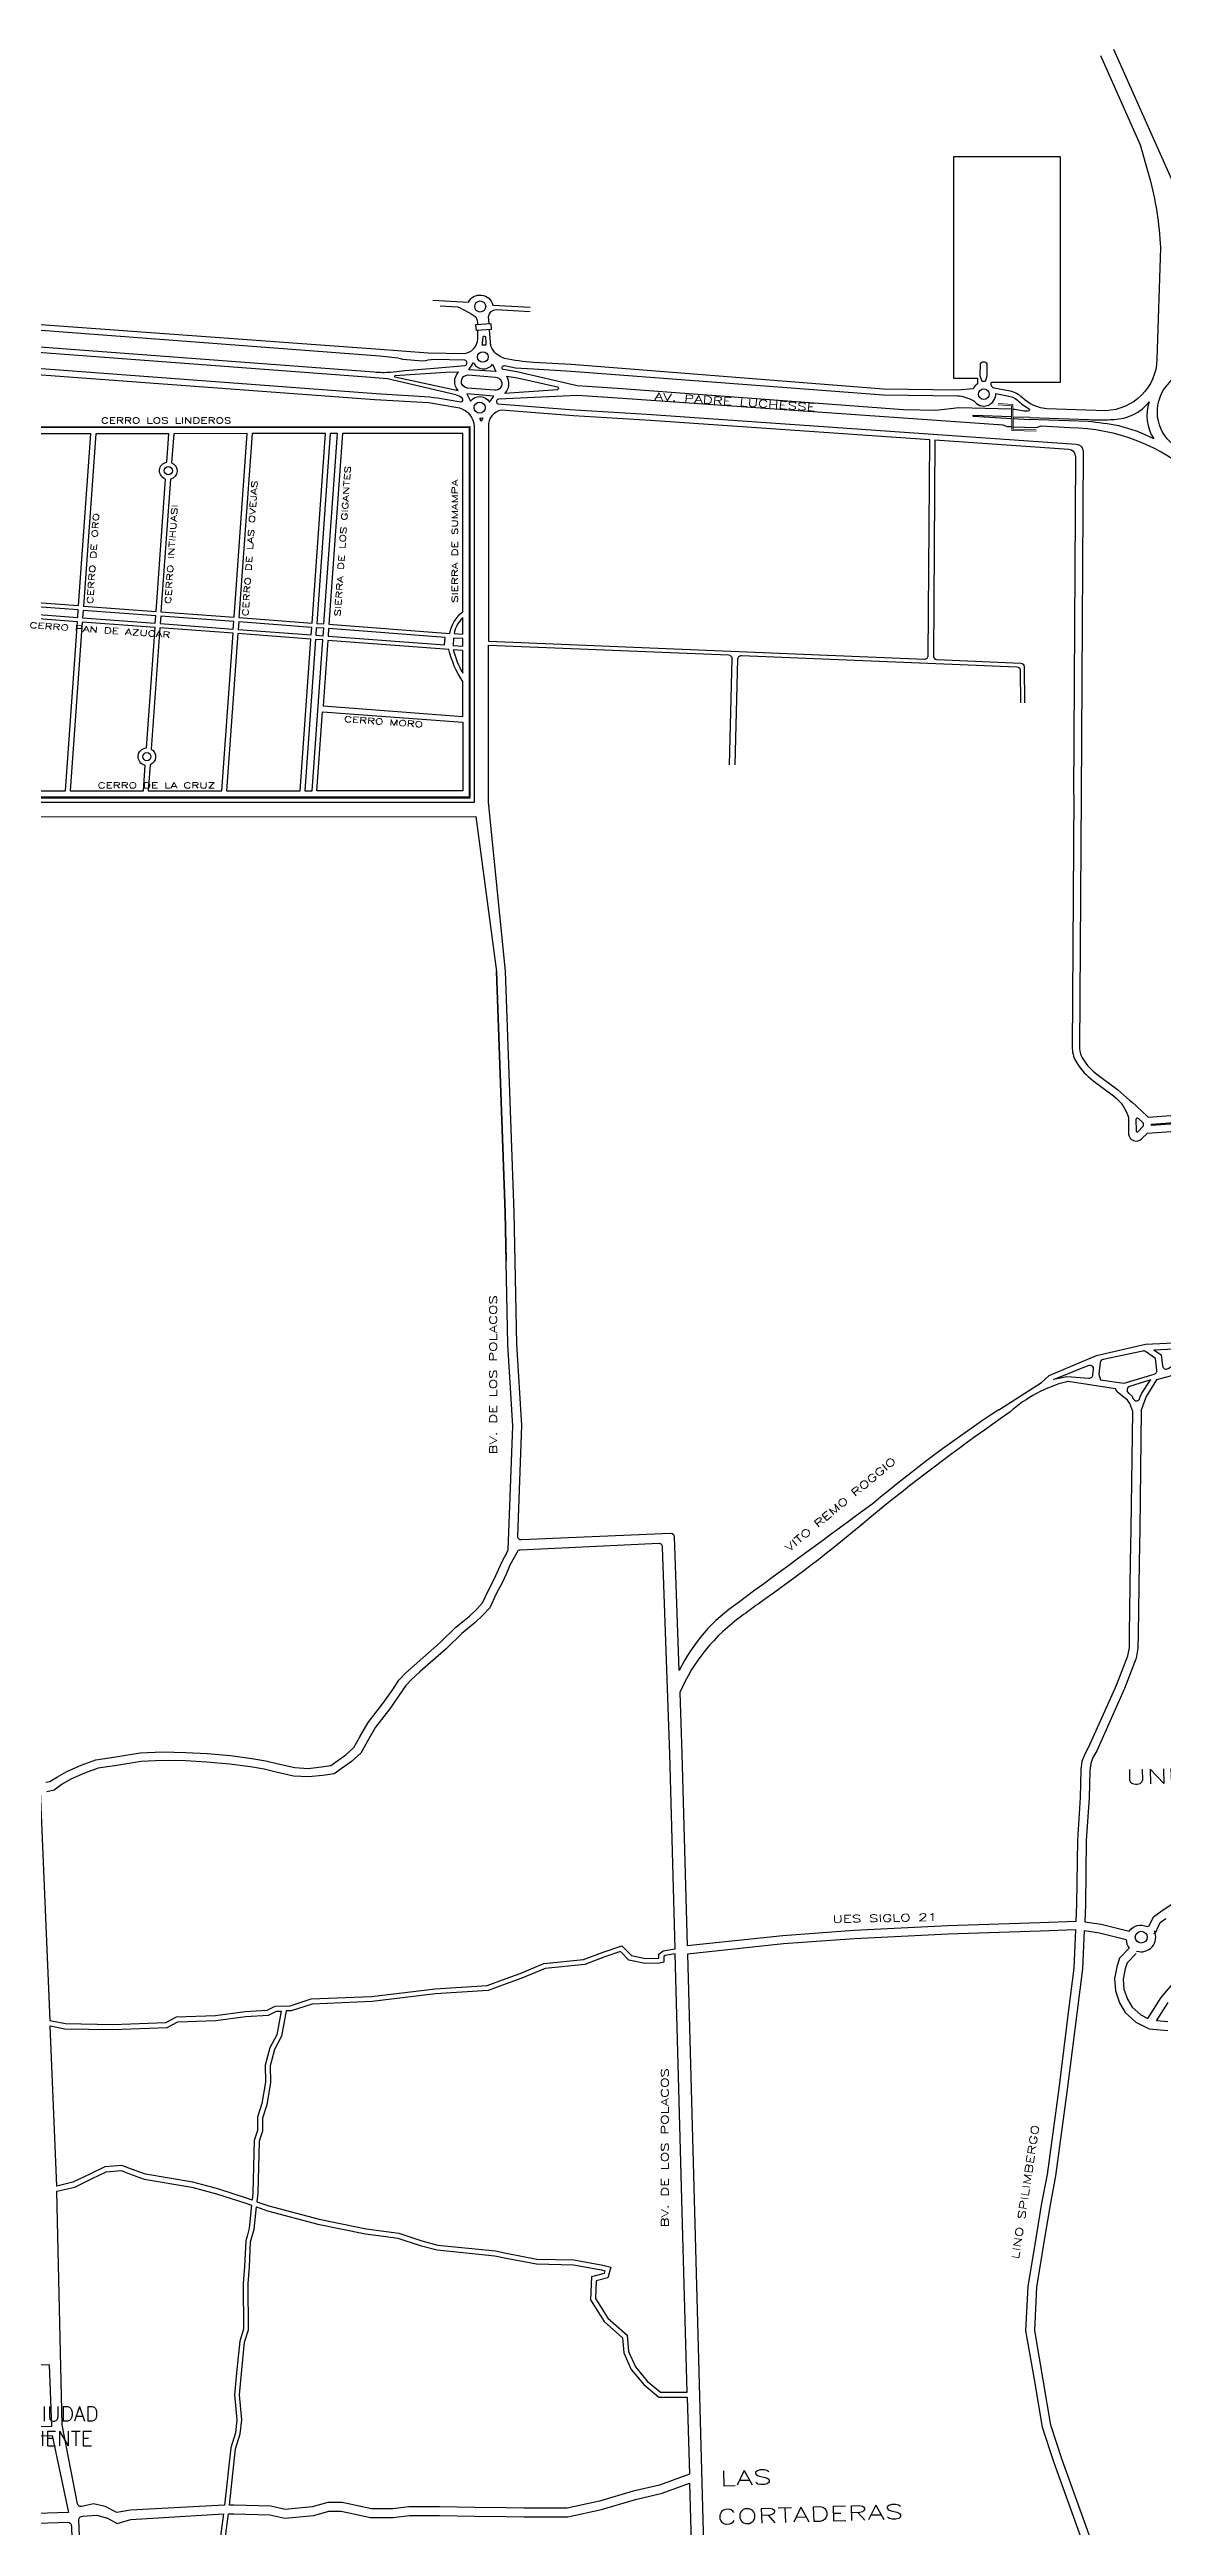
# Model space of a CAD drawing. Header units: millimetres. Extents: x 4375152 to 4409667, y 6523746 to 6549185.
# Drawn here: x 4381771 to 4383284, y 6533871 to 6537238 of the extents above; entities that cross this region are included whole.
import ezdxf

# ---------------------------------------------------------------- set-up
doc = ezdxf.new("R2010")
doc.units = ezdxf.units.MM
doc.linetypes.add('CONTINUA', pattern=[0])
for name, color, linetype in [('LINEA CALLE', 252, 'Continuous'), ('NOMBRE BARRIO', 8, 'Continuous'), ('NOMBRE CALLE', 252, 'Continuous')]:
    doc.layers.add(name, color=color, linetype=linetype)
doc.layers.add('URBANO', color=251, linetype='CONTINUA', lineweight=9)
doc.styles.add('ROMANS', font='romans')
doc.styles.add('S1', font='ROMANS')

msp = doc.modelspace()

# ---------------------------------------------------------------- linework, layer by layer
at = {"layer": 'LINEA CALLE', "transparency": 33554687}
for points in [[(4383199.3, 6537230.2), (4383253.4, 6537108.8), (4383265.5, 6537065.5, -0.057754), (4383280.7, 6536968.8), (4383276.1, 6536817.2, -0.396032), (4383206.5, 6536747.4), (4383126.5, 6536750.1), (4383117.7, 6536751.3, -0.133772), (4383091.2, 6536766.9, 0.129225), (4383074.2, 6536774.5), (4383054.8, 6536778.2, -0.47752), (4383051.4, 6536786.2), (4383145.2, 6536786.2), (4383145.2, 6537092.4), (4382999.5, 6537092.4), (4382999.5, 6536791.7), (4383032.2, 6536791.7), (4383032.2, 6536783.7, 0.14407), (4383026.1, 6536776.9), (4383004.9, 6536775.4), (4382904.3, 6536776.7), (4382479.9, 6536810.2), (4382428.6, 6536813, -0.037011), (4382389.4, 6536818.4, -0.221084), (4382370.7, 6536835.3), (4382369, 6536857.8)], [(4381199.2, 6537075.6), (4381200.4, 6537052.3), (4381204, 6537043.3, -0.379566), (4381203.7, 6537007.9), (4381201.3, 6537004.9), (4381193.6, 6536984.7), (4381189.1, 6536925.8, 0.280323), (4381212.4, 6536906.1), (4381222, 6536905.1), (4381347.4, 6536894.5), (4382214.2, 6536831.3), (4382285.5, 6536825.9), (4382334.9, 6536825.1, 0.34775), (4382353.3, 6536845), (4382352.9, 6536856.7)], [(4382292, 6536897.8), (4382340.2, 6536894.9, -0.698715), (4382373.3, 6536891), (4382424.1, 6536887.9)], [(4382301.8, 6536889.9), (4382325.9, 6536888.5, -0.040116), (4382349.7, 6536875.2, -0.191713), (4382352.5, 6536867.1), (4382352.6, 6536864.7)], [(4382368.4, 6536865.8), (4382367.7, 6536875.5, -0.340009), (4382378, 6536885.1), (4382424.1, 6536882.2)], [(4381233.8, 6536835.3), (4382213.3, 6536762.6), (4382286.2, 6536758.3, -0.01023), (4382328.4, 6536751.3, -0.306193), (4382348.1, 6536726.1), (4382348.1, 6536215), (4381739, 6536215)], [(4382360.3, 6536847.7, -0.669126), (4382363.7, 6536847.6), (4382364, 6536840.4, 0.041616), (4382364.1, 6536836.3, 0.052965), (4382358.8, 6536836.4, 0.052764), (4382359.6, 6536839.3), (4382360.3, 6536847.7)], [(4382377.2, 6536792.9, -1.035822), (4382375.7, 6536775.2), (4382338.5, 6536778.2, -0.96055), (4382340, 6536795.9), (4382377.2, 6536792.9)], [(4382347, 6536812.8, 0.569896), (4382372.9, 6536810.4), (4382377.6, 6536800.8), (4382341, 6536803.1), (4382347, 6536812.8)], [(4383078.5, 6536749.3), (4383006.9, 6536751.1), (4382975.5, 6536747.8), (4382931.4, 6536748.5), (4382549.1, 6536777.1), (4382488.1, 6536781.1), (4382405.9, 6536800), (4382387.6, 6536803.2, -0.792443), (4382389.4, 6536808.6), (4382404.5, 6536805.8), (4382428.6, 6536804.1), (4382479.8, 6536801.3), (4382904.3, 6536769.1), (4383004.9, 6536767.8, -0.100576), (4383027.2, 6536761, 0.763422), (4383057, 6536770.7), (4383073, 6536767.7, -0.126525), (4383086.5, 6536761.7, 0.075409), (4383102.2, 6536750, -0.6925), (4383100.7, 6536746.7), (4383095.2, 6536746.8), (4383083.1, 6536749.1), (4383080.2, 6536749.2)], [(4383036.4, 6536811.2, -0.679422), (4383044.7, 6536811.1), (4383045, 6536794.5), (4383042.4, 6536787, 0.077427), (4383038.7, 6536787.1), (4383036, 6536794.7), (4383036.4, 6536811.2)], [(4383078.8, 6536725.3), (4383072.8, 6536725.5), (4383067.2, 6536727.7), (4382549.5, 6536763.9), (4382488.5, 6536767.9), (4382381, 6536763.2, 0.642447), (4382380.4, 6536756.7), (4382478.2, 6536748.9), (4382582.9, 6536742.8), (4383166.4, 6536702.1, -0.395696), (4383175.7, 6536692.1), (4383172.9, 6536225.3)], [(4382357.8, 6536732.6, 0.080597), (4382355.6, 6536737.2, 0.069579), (4382360.1, 6536737.5, 0.097175), (4382357.8, 6536732.6)], [(4383078.6, 6536738.9), (4383026.1, 6536740.8, 0.816667), (4383026.1, 6536740), (4383078.7, 6536736.7)], [(4383080.6, 6536725.3), (4383112.2, 6536724.4), (4383118.9, 6536726.7), (4383157.8, 6536724.5, -0.18349), (4383329.5, 6536656.9), (4383436.9, 6536559.3, -0.126384), (4383497.9, 6536482.7, 0.001383), (4383505.5, 6536465.8)], [(4383162.9, 6536225.3), (4383165.7, 6536684.5, 0.395696), (4383156.4, 6536694.5), (4382974.3, 6536707.2), (4382972.2, 6536414.1, 0.404339), (4382977, 6536409), (4383090.9, 6536404.4, -0.400319), (4383095.7, 6536399.4), (4383096.1, 6536350.3)], [(4382367.4, 6536215.2), (4382367.4, 6536428.7), (4382693.7, 6536415.3, -0.409752), (4382698.5, 6536410.2), (4382694.8, 6536266)], [(4382702.7, 6536266), (4382706.4, 6536409.7, -0.418689), (4382711.6, 6536414.6), (4383085.6, 6536399.2, -0.400319), (4383090.4, 6536394.3), (4383090.7, 6536350.3)], [(4383061.1, 6535389.4, 0.02898), (4382890.8, 6535262.3, 0.000335), (4382706.8, 6535127, 0.129176), (4382626.6, 6535035), (4382620.3, 6535216.4, 0.416973), (4382615.1, 6535221.2), (4382412.5, 6535212.4, -0.43797), (4382407.3, 6535217.5), (4382412.8, 6535368), (4382406.2, 6535478.7), (4382402.4, 6535658), (4382394.9, 6535871.5), (4382390.6, 6535985.6), (4382367.4, 6536215.2)], [(4383162.9, 6536225.3), (4383160.9, 6535880.3, 0.129265), (4383167, 6535860.9, 0.091125), (4383189, 6535837.1), (4383217.1, 6535816, -0.159816), (4383237.3, 6535786.4), (4383237.5, 6535764.1, 0.646695), (4383255.2, 6535757.8), (4383263.4, 6535765.2), (4383533.6, 6535784.8)], [(4383172.9, 6536225.3), (4383170.9, 6535880.5, 0.12706), (4383175.4, 6535866.3, 0.091125), (4383195, 6535845.1), (4383222.6, 6535824.5, 0.003958), (4383254.8, 6535796.3), (4383264.1, 6535787.3), (4383522.2, 6535806)], [(4383528.4, 6535794.4), (4383268.6, 6535775.6, 0.031817), (4383268.5, 6535777.6), (4383527.4, 6535796.4)]]:
    msp.add_lwpolyline(points, format="xyb", dxfattribs=at)
at = {"layer": 'LINEA CALLE', "transparency": 33554687, "flags": 128}
msp.add_lwpolyline([(4383551.3, 6536489.5), (4383217.6, 6537238.3)], dxfattribs=at)
at = {"layer": 'LINEA CALLE', "transparency": 33554687}
for points in [[(4381178.2, 6536683.6), (4381593, 6536652.1), (4381602.6, 6536791.1), (4381706, 6536784.2), (4381705.9, 6536725.6), (4382342.3, 6536726.1), (4382342.3, 6536220.8), (4381738.9, 6536220.8), (4379766.1, 6536197), (4379755.6, 6536921.1), (4379755.4, 6536930.7), (4379943.2, 6536915.8), (4379943.5, 6536925.3), (4379930.7, 6536930.3), (4379891.6, 6536932.8), (4379882.6, 6536937.8), (4379600.7, 6536959.2), (4379579.7, 6536960.5), (4379577.4, 6536935.6)], [(4381178.1, 6536682.5), (4381594, 6536650.9), (4381603.6, 6536789.9), (4381704.9, 6536783.2), (4381704.7, 6536724.5), (4382341.2, 6536725), (4382341.2, 6536221.9), (4381738.9, 6536221.9), (4379904.9, 6536199.8), (4379766, 6536283.1), (4379756.6, 6536929.5), (4379943.2, 6536914.7), (4379956.1, 6536913.7), (4379956.5, 6536920.2), (4379943.4, 6536921.8), (4379943.2, 6536914.7)], [(4383103.4, 6536738), (4383080.4, 6536738.8)], [(4383080.4, 6536736.6), (4383102.5, 6536735.2)], [(4382020.8, 6536450.5), (4382021.5, 6536460.7), (4381922.1, 6536468.1), (4381921.4, 6536457.9), (4382020.8, 6536450.5)], [(4382134.4, 6536230.5), (4382142.1, 6536338.1), (4382332.6, 6536323.9), (4382332.6, 6536230.5), (4382134.4, 6536230.5)], [(4381746.8, 6536195.1), (4382350.6, 6536195.7), (4382378.3, 6535985.1), (4382382.5, 6535871.1), (4382390.1, 6535657.6), (4382391.5, 6535592.3)], [(4381998.2, 6533769.6), (4382014.1, 6533888.7), (4382021.6, 6533888.8), (4382070.4, 6533887.2), (4382090.7, 6533882.8), (4382130, 6533886.4), (4382150.7, 6533892.2), (4382167.4, 6533892.2), (4382207.4, 6533883.7), (4382238.1, 6533883.7), (4382260.2, 6533886.3), (4382301.1, 6533886.3), (4382348.5, 6533885.4), (4382391.5, 6533884.9), (4382415.7, 6533884.6), (4382475.6, 6533884.6), (4382521.4, 6533894.3), (4382567.4, 6533907.9), (4382603.5, 6533916.5), (4382641, 6533930.2), (4382649.4, 6533623.7)]]:
    msp.add_lwpolyline(points, dxfattribs=at)
for points in [[(4381369.6, 6536863.2), (4382212.4, 6536800, 0.03497), (4382234.3, 6536799.8), (4382254.5, 6536801.8), (4382293.9, 6536805.4), (4382335.9, 6536808.8, 0.753548), (4382335.5, 6536815.9), (4382293.4, 6536817, -0.014216), (4382277.9, 6536814.9), (4382251.3, 6536816.8, 0.0359), (4382244.4, 6536818.9), (4382220, 6536821.3), (4381346.9, 6536887.7), (4381221.5, 6536898.3), (4381200.2, 6536900, 0.456594), (4381200.1, 6536894.6), (4381235.1, 6536886.6), (4381287.9, 6536872.5, 0.013052), (4381307.2, 6536868.3)], [(4381401.5, 6536831.5), (4382214.8, 6536770.6), (4382287.7, 6536766.3, -0.01023), (4382329.9, 6536759.2, 0.648856), (4382332, 6536764.6, 0.053009), (4382323.4, 6536769.1), (4382230.4, 6536790.5), (4382201.7, 6536793.1), (4381368.8, 6536855.7), (4381307.8, 6536859.7), (4381199.6, 6536851.9, 0.642447), (4381199, 6536845.5), (4381296.8, 6536837.7)], [(4382326.9, 6536799.8), (4382309.8, 6536799.4), (4382240.5, 6536794.9, 0.773065), (4382240.4, 6536793.5), (4382326.3, 6536775, -0.400644)], [(4382392.4, 6536794.2), (4382407.1, 6536792.2), (4382461.3, 6536779.8, -0.621854), (4382461.6, 6536775.9), (4382390, 6536770.9, 0.348136)], [(4382368.8, 6536758.9), (4382374.7, 6536767.1), (4382338.2, 6536770.5), (4382343.3, 6536760.5, -0.547305)], [(4382367.4, 6536434), (4382960, 6536409.7, 0.424157), (4382965.2, 6536414.7), (4382967.3, 6536707.7), (4382587.9, 6536734.1), (4382483.1, 6536740.3), (4382385.3, 6536748.1, 0.387101), (4382367.4, 6536726)], [(4381722.4, 6536653.2), (4381710.7, 6536489.9), (4381810.5, 6536482.4), (4381827.2, 6536716), (4381726.8, 6536715.9), (4381724, 6536676, -0.762054)], [(4381930.4, 6536677.5), (4381933.2, 6536716.1), (4381833.8, 6536716), (4381817.1, 6536481.9), (4381915.9, 6536474.5), (4381928.8, 6536654.5, -0.781434)], [(4381935.4, 6536654.3), (4381922.5, 6536474), (4382021.9, 6536466.6), (4382039.8, 6536716.2), (4381939.8, 6536716.1), (4381937, 6536676.7, -0.720274)], [(4382169.2, 6536716.3), (4382150.6, 6536457), (4382314.9, 6536444.7, -0.179271), (4382332.6, 6536474.1), (4382332.6, 6536716.4)], [(4381694.6, 6536265.3), (4381692.1, 6536229.9), (4381738.9, 6536230.5), (4381792.5, 6536230.5), (4381808.9, 6536460.6), (4381709.1, 6536468.1), (4381696.2, 6536286.9, -0.650849)], [(4381902.6, 6536288.9), (4381914.4, 6536452.8), (4381815.5, 6536460.1), (4381799.1, 6536230.5), (4381898.5, 6536230.5), (4381901, 6536265.5, -0.884492)], [(4381907.7, 6536266.1), (4381905.1, 6536230.5), (4382005, 6536230.5), (4382020.4, 6536444.8), (4381921, 6536452.3), (4381909.2, 6536287.4, -0.626357)], [(4382332.6, 6536466.3, 0.146391), (4382320.8, 6536444.3), (4382332.6, 6536443.4)], [(4382142.7, 6536346.1), (4382332.6, 6536331.9), (4382332.6, 6536379.4, -0.091394), (4382313.7, 6536422.9), (4382149.1, 6536435.2)], [(4382332.6, 6536421.5), (4382319.8, 6536422.5, 0.068175), (4382332.6, 6536390.6)], [(4383247.5, 6535783.7), (4383247.8, 6535768.5, 0.617013), (4383250.1, 6535767.3), (4383256.9, 6535774.4, 0.339635), (4383257.5, 6535779.2), (4383250.9, 6535785.1, 0.641812)]]:
    msp.add_lwpolyline(points, format="xyb", close=True, dxfattribs=at)
for points in [[(4382370.6, 6536865.9), (4382371.4, 6536857.9), (4382351.2, 6536856.6), (4382350.5, 6536864.6)], [(4382046.4, 6536716.2), (4382028.5, 6536466.1), (4382127.8, 6536458.7), (4382146.2, 6536716.2)], [(4382152.5, 6536716.3), (4382134.1, 6536458.2), (4382144, 6536457.5), (4382162.5, 6536716.3)], [(4381709.5, 6536473.8), (4381809.4, 6536466.3), (4381810.1, 6536476.5), (4381710.2, 6536484)], [(4381914.8, 6536458.4), (4381915.5, 6536468.6), (4381816.7, 6536476), (4381816, 6536465.8)], [(4382126.6, 6536442.6), (4382127.4, 6536452.8), (4382028.1, 6536460.2), (4382027.4, 6536450)], [(4382132.9, 6536442.1), (4382142.9, 6536441.4), (4382143.6, 6536451.6), (4382133.6, 6536452.3)], [(4382149.5, 6536440.9), (4382307.9, 6536429), (4382308.5, 6536439.3), (4382150.2, 6536451.1)], [(4382111.5, 6536230.5), (4382126.2, 6536436.9), (4382027, 6536444.3), (4382011.7, 6536230.5)], [(4382127.8, 6536230.5), (4382142.5, 6536435.7), (4382132.5, 6536436.5), (4382117.8, 6536230.5)], [(4382332.6, 6536437.5), (4382320.2, 6536438.4), (4382319.6, 6536428.2), (4382332.6, 6536427.2)]]:
    msp.add_lwpolyline(points, close=True, dxfattribs=at)
at = {"layer": 'LINEA CALLE', "transparency": 33554687, "flags": 128}
for points in [[(4383405.4, 6536638.2, -0.158129), (4383378.7, 6536639.5), (4383298.2, 6536701.2, -0.4114), (4383288.5, 6536780.4), (4383306.8, 6536802.2, -0.08095), (4383317.5, 6536813.8)], [(4383103.4, 6536738), (4383183.4, 6536735.3, 0.027923), (4383217.4, 6536735.6, 0.222814), (4383265.7, 6536759.5, 0.23263), (4383271.7, 6536709.1, 0.063539), (4383224.1, 6536726.6, 0.028881), (4383182.5, 6536732.5), (4383102.5, 6536735.2)]]:
    msp.add_lwpolyline(points, format="xyb", dxfattribs=at)
at = {"layer": 'LINEA CALLE', "linetype": 'ByBlock', "transparency": 33554687}
for points in [[(4381766, 6534883.1), (4381771.3, 6534883.9), (4381781.9, 6534890.2), (4381794.5, 6534897.6), (4381814, 6534906.3), (4381834, 6534913.7), (4381861, 6534917.6), (4381894.4, 6534922.8), (4381924.4, 6534924.5), (4381956.1, 6534923.6), (4381985.2, 6534921.9), (4382016.9, 6534919.3), (4382046, 6534915.4), (4382065.2, 6534912.1), (4382081.8, 6534908.2), (4382104.2, 6534902.9), (4382122.7, 6534901.9), (4382140.8, 6534903.8), (4382153.4, 6534905.8), (4382173.9, 6534920.4), (4382184.6, 6534930.1), (4382192.9, 6534944.7), (4382204.1, 6534964.2), (4382224, 6534989.9), (4382236.7, 6535007.9), (4382245.9, 6535021.7), (4382254.7, 6535031.3), (4382266.6, 6535041.7), (4382302, 6535073.2), (4382323.4, 6535094), (4382341.8, 6535108.7), (4382351.7, 6535118.5), (4382359.5, 6535126.7), (4382367.4, 6535144.2), (4382375.5, 6535159.3), (4382386.3, 6535183.1), (4382393.6, 6535196.9, 0.112973), (4382394.2, 6535199), (4382400.5, 6535367.2), (4382393.9, 6535478.2), (4382390.1, 6535657.6), (4382382.5, 6535871.1), (4382378.3, 6535985.1), (4382378.3, 6535985.1)], [(4383182.8, 6535449.6, -0.569551), (4383189.6, 6535444.3), (4383188.7, 6535437.2), (4383188.7, 6535437.2, -0.457272), (4383183.2, 6535431.8), (4383166.4, 6535433.4), (4383153.6, 6535434.1), (4383135.6, 6535430.7), (4383135.6, 6535430.7), (4383182.8, 6535449.6)], [(4383202.9, 6535457.8, 0.320417), (4383199, 6535453.5), (4383197.1, 6535437.9), (4383199.4, 6535429.9), (4383221.1, 6535427), (4383231.6, 6535425.6), (4383272.5, 6535437.7, 0.363561), (4383276, 6535443), (4383274.2, 6535459.2), (4383260.6, 6535468.5, 0.204981), (4383256.7, 6535469.2), (4383202.9, 6535457.8)], [(4383271.8, 6535470.8), (4383282, 6535463.8), (4383283.7, 6535449, 0.543366), (4383291.2, 6535445.3), (4383318.7, 6535461.5)], [(4383707.5, 6535460.4), (4383322.7, 6535450.7, 0.124469), (4383320.4, 6535450.1), (4383294.1, 6535434.9), (4383275.4, 6535429.9)], [(4383240.9, 6535227.5), (4383243.5, 6535386.8), (4383239.1, 6535397.8), (4383236.1, 6535402.5), (4383222.1, 6535413.5), (4383219.9, 6535417.9), (4383155.6, 6535427.6, 0.101523), (4383153.6, 6535427.5, 0.118145), (4383076.1, 6535386.2, 0.018184), (4382895.8, 6535250.6, -0.02383), (4382733.9, 6535125.3, 0.000092), (4382711.6, 6535108.9, 0.134246), (4382627.6, 6535005.2), (4382630.4, 6534921.7), (4382637.6, 6534661.3), (4382767.5, 6534674.9), (4382864.5, 6534682.1), (4382991.9, 6534688.2), (4383117.1, 6534692.2), (4383166.3, 6534694.1), (4383167.3, 6534717.1), (4383168.4, 6534804.1), (4383172.3, 6534862.3), (4383173.2, 6534900.1), (4383174.6, 6534911.5), (4383178.4, 6534921.6), (4383183.7, 6534931.1), (4383221.3, 6535015), (4383236.6, 6535054.7), (4383238.6, 6535066.3), (4383239, 6535085.1), (4383240.3, 6535181.8), (4383240.9, 6535227.5)], [(4383243.6, 6535404.4, 0.703549), (4383253, 6535405.4), (4383253.3, 6535407), (4383255.5, 6535411.7), (4383266.9, 6535429.1), (4383267.7, 6535430.1), (4383238.9, 6535420.9, 0.612947), (4383237.4, 6535412.1), (4383238.5, 6535411.3), (4383242.4, 6535408), (4383243.5, 6535404.5), (4383243.6, 6535404.4)], [(4382613.9, 6534921.1), (4382604.2, 6535202.8, 0.418067), (4382599, 6535207.6), (4382410.6, 6535198.7, 0.264966), (4382406.4, 6535196), (4382396.8, 6535178), (4382391.5, 6535166.1)], [(4383252.6, 6535227.3), (4383252, 6535181.7), (4383250.7, 6535084.9), (4383250.3, 6535065.2), (4383247.9, 6535051.5), (4383232.1, 6535010.5), (4383194.2, 6534925.9), (4383189.1, 6534916.6), (4383186.1, 6534908.7), (4383184.9, 6534899.2), (4383184, 6534861.7), (4383180.1, 6534803.7), (4383179, 6534716.7), (4383178, 6534693.4), (4383200.2, 6534689.9), (4383238.1, 6534680.5, -0.366629), (4383262.8, 6534686.8), (4383265.4, 6534687.7), (4383271.2, 6534700.1), (4383281.5, 6534707.5), (4383299.3, 6534719.5)], [(4383124.2, 6534266), (4383131.2, 6534308.7), (4383138.8, 6534348), (4383154.6, 6534465.4), (4383167.9, 6534572.4), (4383175.3, 6534629.2), (4383177.5, 6534681.6), (4383197.9, 6534678.5), (4383234.4, 6534669.3, 0.164918), (4383238.3, 6534657.3), (4383225.4, 6534643.7), (4383221.6, 6534632.2), (4383218.4, 6534616.1), (4383219.6, 6534599.4), (4383225.4, 6534583.4), (4383233.1, 6534569.9), (4383247.3, 6534557), (4383265.3, 6534548), (4383291, 6534545.5)], [(4382039.4, 6534266), (4382037.6, 6534259.6), (4382035.9, 6534224.8), (4382034.3, 6534201.9), (4382034.5, 6534139.6), (4382029.5, 6534123.3), (4382025.6, 6534084.9), (4382022.3, 6534050.3), (4382025.5, 6534016.5), (4382023.7, 6533998.6), (4382017.3, 6533978.2), (4382008.7, 6533900.3), (4381881, 6533893.4), (4381862.7, 6533890.2), (4381846.6, 6533898.7), (4381830.8, 6533902.2), (4381815.1, 6533898.5, -0.424837), (4381809.1, 6533902.4), (4381788.1, 6534009.6)], [(4381795.6, 6533877.1, -0.415887), (4381800.7, 6533872.2), (4381801.8, 6533836.6), (4381801.9, 6533832.8, -0.421549), (4381797, 6533827.6), (4381708.1, 6533826.1, -0.413541), (4381703, 6533831), (4381702.2, 6533873.9), (4381795.6, 6533877.1)], [(4381811, 6533880.3, -0.407963), (4381815.7, 6533885.5), (4381835.4, 6533886.7), (4381849.8, 6533882.5), (4381863.1, 6533875.5), (4381881.7, 6533880.8), (4382007.3, 6533888.6), (4381991.6, 6533770.8), (4381982.4, 6533732.9), (4381972, 6533651), (4381966.2, 6533574.1), (4381955.9, 6533476.7), (4381951.3, 6533429.7), (4381944.2, 6533424.9), (4381924.7, 6533396.1), (4381888.1, 6533350.4), (4381833.6, 6533311.5), (4381811, 6533880.3)]]:
    msp.add_lwpolyline(points, format="xyb", dxfattribs=at)
for points in [[(4383119.4, 6535426.2), (4383129.5, 6535435.8), (4383193.8, 6535463), (4383260.3, 6535478.5), (4383318.6, 6535481.4), (4383369.4, 6535475.7), (4383404.6, 6535466.8)], [(4383271.8, 6535470.8), (4383318.4, 6535473.1), (4383368, 6535467.6), (4383375.3, 6535465.7)], [(4383061.1, 6535389.4), (4383119.4, 6535426.2)], [(4383275.4, 6535429.9), (4383269.6, 6535420.3), (4383261.5, 6535407.4), (4383254.6, 6535388.7), (4383252.6, 6535227.3)], [(4382391.5, 6535192.8), (4382394.1, 6535197.9)], [(4382391.5, 6535166.1), (4382386, 6535154.1), (4382377.9, 6535139), (4382369.4, 6535120), (4382360, 6535110.3), (4382349.7, 6535100), (4382331.2, 6535085.2), (4382310, 6535064.6), (4382274.3, 6535032.9), (4382262.9, 6535022.9), (4382255.1, 6535014.5), (4382246.3, 6535001.3), (4382233.4, 6534983), (4382213.9, 6534957.7), (4382203.1, 6534938.9), (4382193.9, 6534922.7), (4382181.3, 6534911.3), (4382158, 6534894.6), (4382142.3, 6534892.2), (4382123.1, 6534890.2), (4382102.5, 6534891.2), (4382079.1, 6534896.8), (4382062.9, 6534900.6), (4382044.2, 6534903.8), (4382015.6, 6534907.7), (4381984.4, 6534910.2), (4381955.6, 6534912), (4381924.6, 6534912.8), (4381895.6, 6534911.1), (4381862.7, 6534906), (4381836.9, 6534902.3), (4381818.4, 6534895.4), (4381799.8, 6534887.2), (4381788.3, 6534880.4), (4381777.2, 6534872.4), (4381767.2, 6534870.2)], [(4381758.3, 6534870.7), (4381771.4, 6534559.1), (4381792.7, 6534554.9), (4381857, 6534553.8), (4381929.2, 6534556.5), (4381943.5, 6534564.2), (4381996.6, 6534565.9), (4382036.8, 6534571.4), (4382066.6, 6534573), (4382077.7, 6534578.5), (4382098.1, 6534579.1), (4382126.7, 6534588.5), (4382208.7, 6534591.8), (4382295, 6534602.4), (4382365.7, 6534606.7), (4382391.5, 6534616.1), (4382410.5, 6534623.1), (4382443, 6534636.6), (4382496.9, 6534641.9), (4382523.5, 6534652.2), (4382548.8, 6534660.6), (4382561.9, 6534647.6), (4382581.1, 6534643.5), (4382599.2, 6534643.9), (4382599.2, 6534643.9), (4382599.2, 6534649.4), (4382604.8, 6534654), (4382621.1, 6534656.8), (4382613.9, 6534921.1)], [(4383263.6, 6534562), (4383282, 6534590.5), (4383302.6, 6534614.9), (4383318.7, 6534632.9), (4383345.1, 6534657.3), (4383363.7, 6534677.2), (4383402.9, 6534702.9), (4383428.6, 6534719), (4383453.7, 6534733.7), (4383483.3, 6534749.1), (4383508.4, 6534760.1), (4383535.4, 6534772.3), (4383551.5, 6534778.7), (4383579.8, 6534786.4), (4383606.1, 6534792.2), (4383635.1, 6534799.9), (4383671.1, 6534804.4), (4383689.7, 6534805)], [(4383112.3, 6534266), (4383119.7, 6534310.8), (4383127.2, 6534349.9), (4383143, 6534466.9), (4383156.3, 6534573.9), (4383163.6, 6534630.2), (4383165.8, 6534682.4), (4383117.5, 6534680.5), (4382992.4, 6534676.5), (4382865.2, 6534670.4), (4382768.6, 6534663.3), (4382637.9, 6534649.5), (4382648.4, 6534266)], [(4383272, 6534677.6), (4383273.9, 6534678.2), (4383280.5, 6534692.4), (4383288.2, 6534697.9)], [(4382631.8, 6534266), (4382621.3, 6534649.9), (4382607.8, 6534647.5), (4382606.1, 6534646.1), (4382606.1, 6534638.3), (4382600, 6534637), (4382580.4, 6534636.6), (4382558.4, 6534641.3), (4382547, 6534652.8), (4382525.8, 6534645.7), (4382498.5, 6534635.2), (4382444.7, 6534629.9), (4382413, 6534616.7), (4382391.5, 6534608.8), (4382367.1, 6534599.9), (4382295.7, 6534595.5), (4382209.3, 6534585), (4382127.9, 6534581.6), (4382099.3, 6534572.3), (4382092.6, 6534572.1), (4382086.3, 6534537.7), (4382076.6, 6534519.6), (4382070.7, 6534497.7), (4382071.4, 6534475.1), (4382066.2, 6534444.7), (4382060.4, 6534426.6), (4382060.4, 6534408.6), (4382055.9, 6534395), (4382054, 6534324.3), (4382052.8, 6534312.7), (4382069, 6534307.1), (4382137.3, 6534289), (4382201.5, 6534276), (4382245.7, 6534270), (4382258, 6534266)], [(4383247.9, 6534650.3), (4383235.7, 6534637.6), (4383232.9, 6534629.2), (4383230.1, 6534615.4), (4383231.2, 6534601.9), (4383236.1, 6534588.3), (4383242.4, 6534577.3), (4383254, 6534566.8), (4383263.6, 6534562)], [(4383290.7, 6534557.3), (4383275.4, 6534558.8), (4383291.5, 6534583.5)], [(4381782.5, 6534266), (4381781.1, 6534327.3), (4381805.2, 6534332.8), (4381829, 6534344.2), (4381848, 6534353.6), (4381868.2, 6534355.4), (4381879.9, 6534350.9), (4381899.6, 6534343.7), (4381964.2, 6534332.6), (4381997.8, 6534323.7), (4382037.8, 6534310.7), (4382045.6, 6534308), (4382042.5, 6534276.9), (4382039.4, 6534266)], [(4382046.4, 6534266), (4382049.1, 6534275.6), (4382052.1, 6534305.8), (4382067.1, 6534300.6), (4382135.8, 6534282.5), (4382200.4, 6534269.4), (4382224.9, 6534266)], [(4381788.1, 6534009.6), (4381782.5, 6534266)], [(4382224.9, 6534266), (4382244.2, 6534263.4), (4382274.9, 6534253.5), (4382297.7, 6534247.3), (4382376.3, 6534239.2), (4382391.5, 6534236.3), (4382432.8, 6534228.2), (4382483, 6534227.2), (4382521.4, 6534220.3), (4382525.6, 6534219.1), (4382524.6, 6534215.1), (4382507.4, 6534210.8), (4382506.1, 6534179.6), (4382524.8, 6534150), (4382549.7, 6534128), (4382551.5, 6534107.6), (4382561.4, 6534084.6), (4382578.5, 6534064.3), (4382598.9, 6534047.4), (4382629.4, 6534047.4), (4382637.8, 6534047.4), (4382640.7, 6533942.5), (4382600.1, 6533927.7), (4382564.4, 6533919.2), (4382518.6, 6533905.6), (4382474.4, 6533896.3), (4382415.8, 6533896.3), (4382391.5, 6533896.6), (4382348.7, 6533897.1), (4382301.2, 6533898), (4382259.5, 6533898), (4382237.5, 6533895.4), (4382208.6, 6533895.4), (4382168.7, 6533903.9), (4382149.1, 6533903.9), (4382127.9, 6533898), (4382091.4, 6533894.6), (4382071.9, 6533898.8), (4382021.7, 6533900.5), (4382015.5, 6533900.4), (4382023.9, 6533976.8), (4382030.3, 6533997.3), (4382032.3, 6534016.4), (4382029.1, 6534050.3), (4382032.3, 6534084.2), (4382036.1, 6534122), (4382041.2, 6534138.6), (4382041, 6534201.7), (4382042.6, 6534224.4), (4382044.2, 6534258.5), (4382046.4, 6534266)], [(4382258, 6534266), (4382276.9, 6534259.9), (4382298.9, 6534253.9), (4382377.3, 6534245.9), (4382391.5, 6534243.1), (4382433.5, 6534234.9), (4382483.7, 6534233.9), (4382522.9, 6534226.8), (4382533.9, 6534223.8), (4382530, 6534209.5), (4382514, 6534205.5), (4382513, 6534181.5), (4382530, 6534154.4), (4382556.1, 6534131.3), (4382558.1, 6534109.3), (4382567.2, 6534088.2), (4382583.2, 6534069.1), (4382601.3, 6534054.1), (4382629.4, 6534054.1), (4382637.6, 6534054.1), (4382631.8, 6534266)], [(4382648.4, 6534266), (4382661.8, 6533779.9), (4382661.8, 6533776.7), (4382998.7, 6533784.9), (4383003, 6533782.9), (4383006.6, 6533780.5), (4383009.1, 6533678.5), (4383007.6, 6533673.7), (4383005.5, 6533672), (4382931.1, 6533660.4), (4382876.5, 6533650.5), (4382836.6, 6533640.2), (4382774.6, 6533620.3), (4382744.6, 6533608), (4382737.7, 6533605.1), (4382731.8, 6533604.7), (4382724.2, 6533605.8), (4382722.3, 6533610.1), (4382721.1, 6533677), (4382664.6, 6533675.5), (4382666.1, 6533619.8), (4382716.6, 6533347.9)], [(4383197.1, 6533137.9), (4383190.4, 6533650.6), (4383189.7, 6533753.9), (4383189, 6533796.9), (4383186.9, 6533811.4), (4383185.9, 6533820.9), (4383181.3, 6533833.5), (4383136.3, 6533958.1), (4383120.7, 6534006.1), (4383109.9, 6534068.7), (4383098.1, 6534137.2), (4383101.1, 6534197.8), (4383112.3, 6534266)], [(4383339.7, 6533688.9), (4383202, 6533658.6), (4383201.4, 6533754), (4383200.6, 6533797.8), (4383198.5, 6533812.8), (4383197.4, 6533823.5), (4383192.3, 6533837.5), (4383147.4, 6533961.9), (4383132, 6534008.9), (4383121.4, 6534070.7), (4383109.9, 6534137.9), (4383112.7, 6534196.6), (4383124.2, 6534266)], [(4381708.2, 6533993.2), (4381774.7, 6533994.9), (4381796.8, 6533890.3), (4381710.5, 6533887.6)]]:
    msp.add_lwpolyline(points, dxfattribs=at)
for points in [[(4382046.3, 6534314.9), (4382039.9, 6534317.1), (4381999.7, 6534330.2), (4381965.6, 6534339.2), (4381901.3, 6534350.2), (4381882.3, 6534357.2), (4381869.2, 6534362.2), (4381846.1, 6534360.2), (4381826, 6534350.2), (4381802.9, 6534339.2), (4381780.8, 6534334.2), (4381771.7, 6534551.8), (4381792, 6534548), (4381857.1, 6534546.9), (4381931, 6534549.7), (4381945.4, 6534557.4), (4381997.2, 6534559.1), (4382037.5, 6534564.6), (4382068.4, 6534566.2), (4382079.4, 6534571.7), (4382085.7, 6534571.9), (4382079.8, 6534539.9), (4382070.3, 6534522.1), (4382064, 6534498.4), (4382064.6, 6534475.5), (4382059.7, 6534446.3), (4382053.7, 6534427.7), (4382053.7, 6534409.7), (4382049.2, 6534396.2), (4382047.3, 6534324.8)], [(4381774.1, 6534007.8), (4381770.9, 6534090.9), (4381705.2, 6534089.8), (4381707.8, 6534006.1)]]:
    msp.add_lwpolyline(points, close=True, dxfattribs=at)
at = {"layer": 'LINEA CALLE', "transparency": 33554687}
for centre, radius in [((4382356.3, 6536889), 7.49), ((4382359.9, 6536820.4), 7.19), ((4382355.6, 6536751.5), 7.58), ((4383040.8, 6536769.9), 7.28), ((4381932.5, 6536665.8), 5.5), ((4381903.3, 6536277.1), 5.5)]:
    msp.add_circle(centre, radius, dxfattribs=at)
at = {"layer": 'LINEA CALLE', "linetype": 'ByBlock', "transparency": 33554687}
msp.add_circle((4383254.7, 6534672.4), 8.05, dxfattribs=at)
msp.add_arc((4383254.7, 6534672.4), 19.8, 251.4299, 25.5155, dxfattribs=at)
at = {"layer": 'URBANO', "transparency": 33554687}
for points in [[(4383111.8, 6536719.6), (4383078.9, 6536720.4), (4383078.4, 6536753.9), (4383059.9, 6536755.5)], [(4383111.9, 6536721.3), (4383080.7, 6536722.1), (4383080.2, 6536755.6), (4383060.1, 6536757.3)]]:
    msp.add_lwpolyline(points, dxfattribs=at)

# ---------------------------------------------------------------- texts
at = {"layer": 'NOMBRE BARRIO', "transparency": 33554687, "style": 'S1', "width": 1.5}
for s, p in [('UNIVERSIDAD SIGLO XXI', (4383234, 6534880)), ('LAS', (4382682.3, 6533926.7)), ('CORTADERAS', (4382678.5, 6533874.3))]:
    msp.add_text(s, height=20, rotation=1.6578, dxfattribs=at).set_placement(p)
at = {"layer": 'NOMBRE BARRIO', "linetype": 'ByBlock', "transparency": 33554687, "insert": (4381614.9, 6534034.5), "char_height": 20, "attachment_point": 1, "style": 'ROMANS'}
msp.add_mtext_dynamic_manual_height_columns('\\pi18.709;BARRIO CIUDAD \\P\\pi26.329;SOL NACIENTE', width=262.181, gutter_width=50, heights=[0], dxfattribs=at)
at = {"layer": 'NOMBRE CALLE', "transparency": 33554687, "style": 'ROMANS', "width": 1.5}
for s, height, rotation, p in [('AV. PADRE LUCHESSE', 10.1, 356.0324, (4382593.1, 6536762)), ('SIERRA DE LOS GIGANTES', 8, 86, (4382166.2, 6536467.5)), ('SIERRA DE SUMAMPA', 8, 90, (4382325.7, 6536486.2)), ('CERRO DE LAS OVEJAS', 8, 86, (4382040.9, 6536467.5)), ('CERRO DE ORO', 8, 86, (4381829.8, 6536484.3)), ('CERRO INTIHUASI', 8, 86, (4381935.7, 6536484.3)), ('CERRO PAN DE AZUCAR', 8, 356, (4381743.6, 6536452.1)), ('CERRO MORO', 8, 356, (4382171.1, 6536324.3)), ('BV. DE LOS POLACOS', 10, 90, (4382378.9, 6535328.5)), ('VITO REMO ROGGIO', 10, 39.8331, (4382775.7, 6535195.7)), ('UES SIGLO 21', 10, 1.1256, (4382835.3, 6534692)), ('BV. DE LOS POLACOS', 10, 90, (4382612.2, 6534277.8)), ('LINO SPILIMBERGO', 10, 81.3036, (4383088.2, 6534234.2))]:
    msp.add_text(s, height=height, rotation=rotation, dxfattribs=at).set_placement(p)
for s, p in [('CERRO LOS LINDEROS', (4381840.8, 6536730.1)), ('CERRO DE LA CRUZ', (4381836.3, 6536234.1))]:
    msp.add_text(s, height=8, dxfattribs=at).set_placement(p)

doc.saveas('drawing.dxf')
